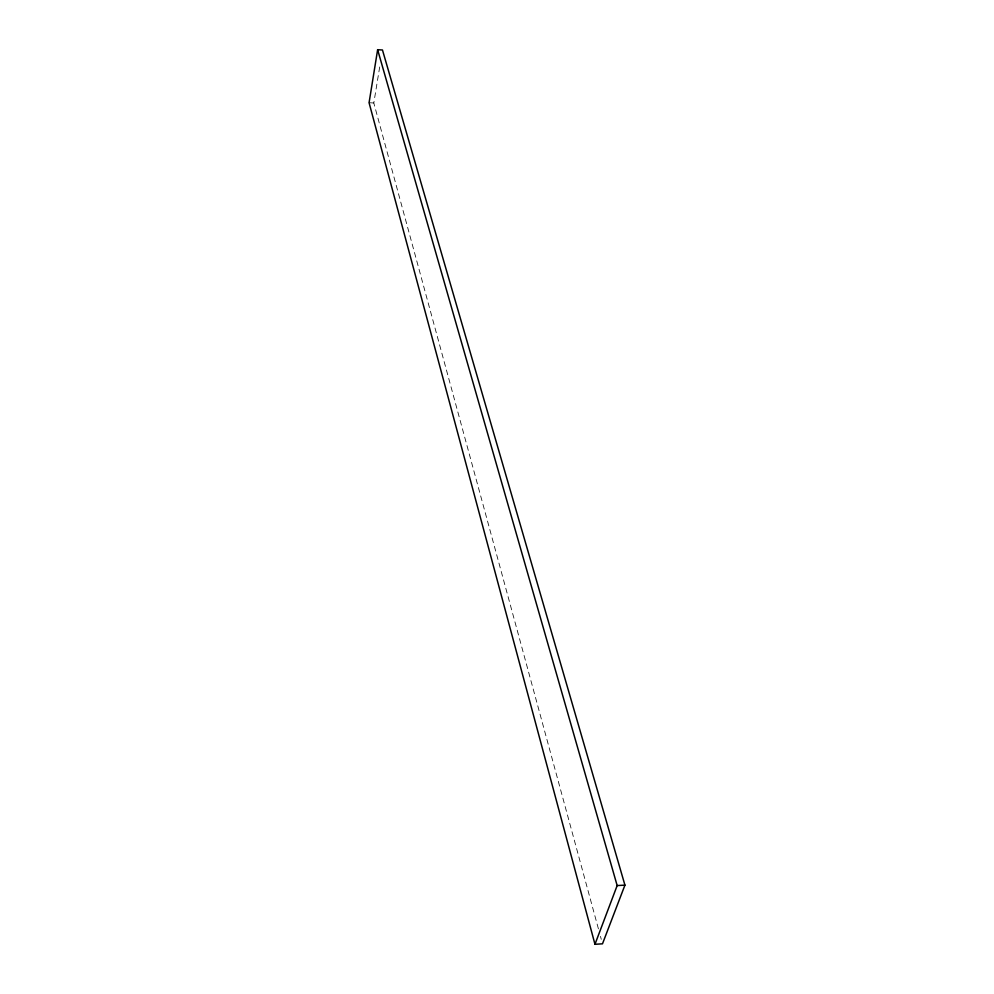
<?xml version="1.0" encoding="UTF-8"?>
<svg xmlns="http://www.w3.org/2000/svg" width="994" height="994" viewBox="0 0 994 994"><rect width="100%" height="100%" fill="white"/><g stroke="black" fill="none" stroke-linecap="round" stroke-linejoin="round"><path stroke-width="0.75" stroke-dasharray="4.97 3.73" d="M598.425 928.856L373.806 102.991L379.994 65.144M369.072 102.73L373.806 102.991M600.463 936.336L601.271 939.33"/><path stroke-width="1.49" d="M377.633 49.7L369.072 102.73L594.971 944.3L602.488 943.815L624.928 885.132L382.466 49.998L377.633 49.7L617.162 885.567L594.971 944.3M617.162 885.567L624.928 885.132"/></g></svg>
